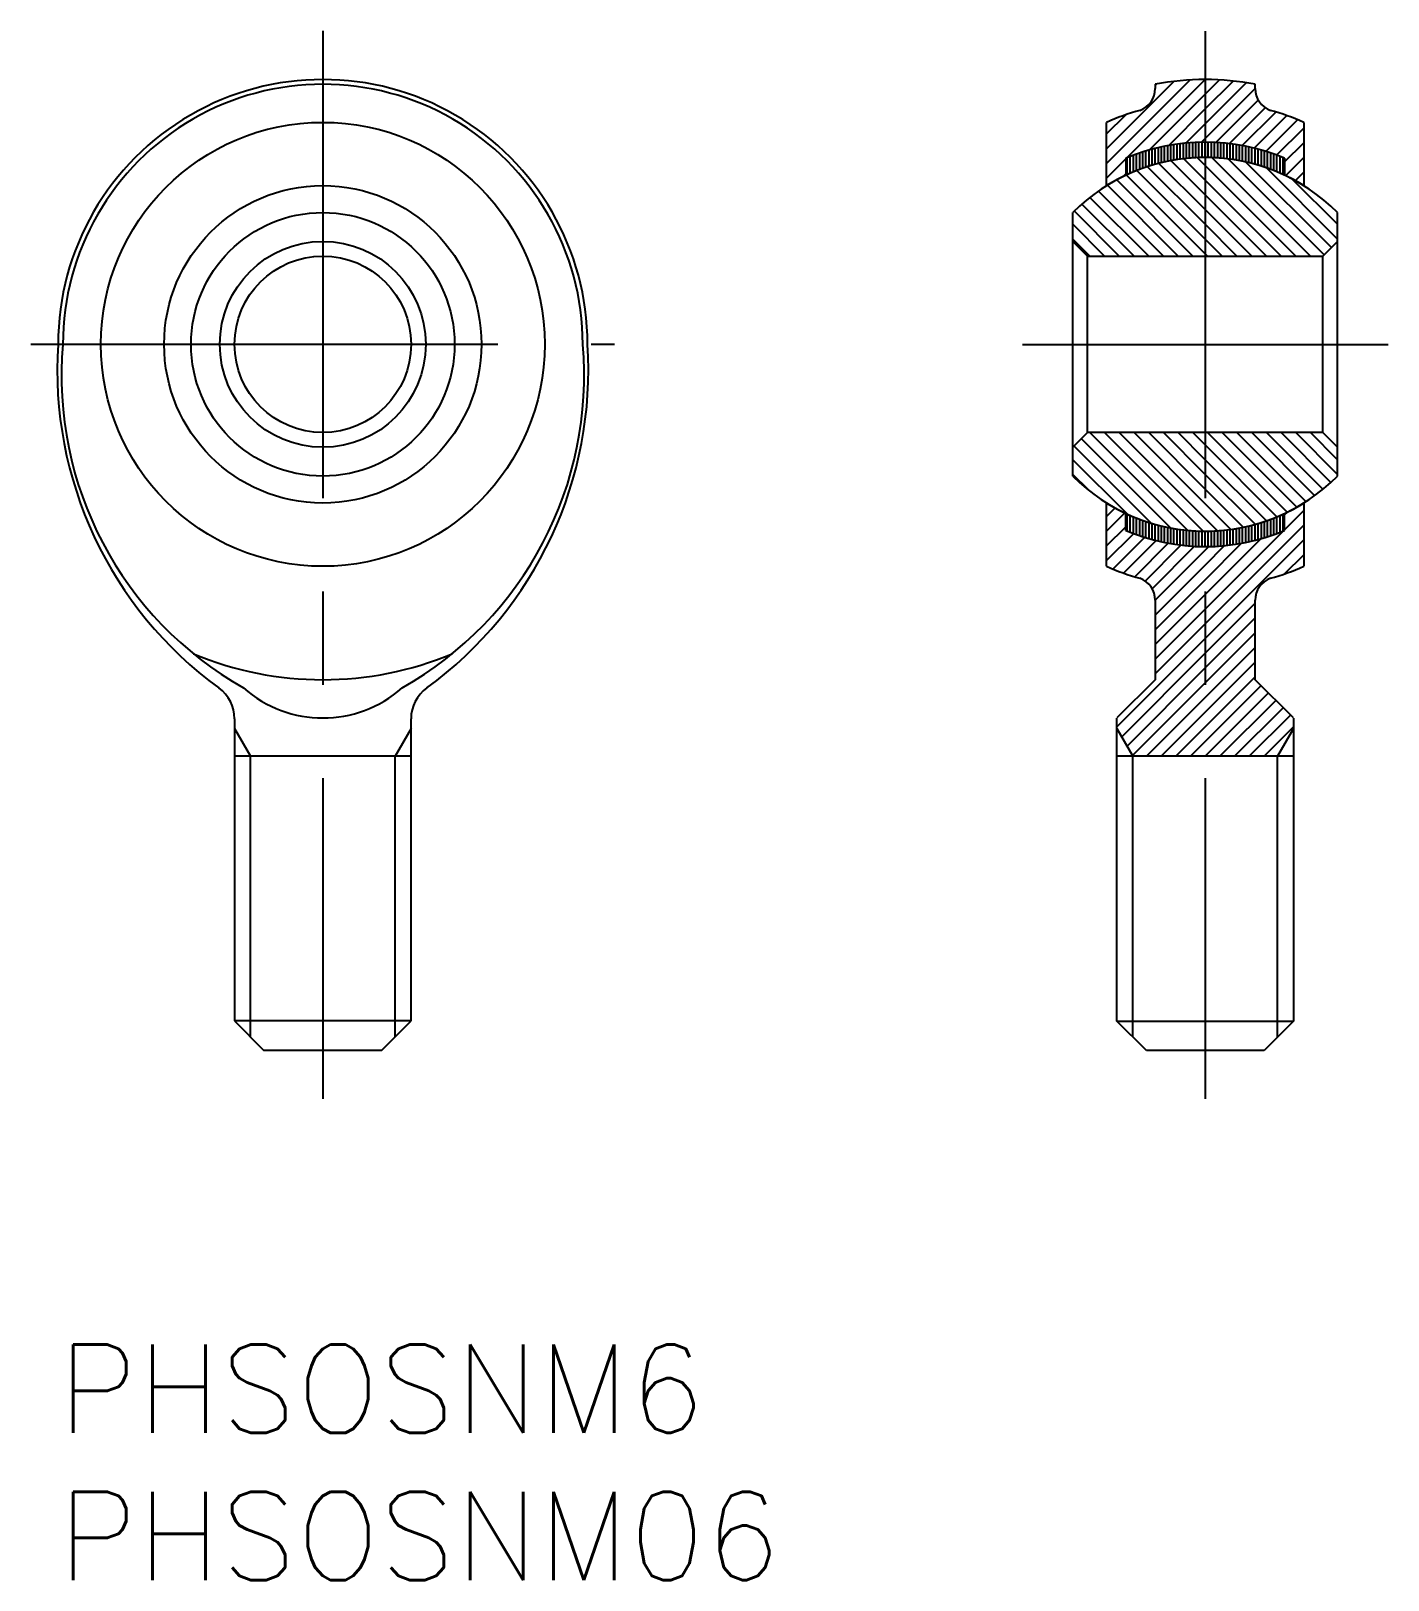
# Model space of a CAD drawing. Extents: x -0.9 to 45.2, y -8 to 44.7.
import ezdxf

# ---------------------------------------------------------------- set-up
doc = ezdxf.new("R2010")
doc.units = 0
doc.header["$LTSCALE"] = 0.5
doc.linetypes.add('CENTER', pattern=[50.8, 31.75, -6.35, 6.35, -6.35])
for name, color, linetype in [('MSM_CENTER', 1, 'CENTER'), ('MSM_CONTINUOUS', 7, 'CONTINUOUS'), ('MSM_NARROW', 5, 'CONTINUOUS'), ('MSM_PART_NUMBER', 7, 'CONTINUOUS')]:
    doc.layers.add(name, color=color, linetype=linetype)
doc.styles.get("Standard").update_dxf_attribs({"font": 'txt.shx', "height": 3, "bigfont": 'bigfont.shx'})

msp = doc.modelspace()

# ---------------------------------------------------------------- linework, layer by layer
at = {"layer": 'MSM_CENTER'}
for p, q in [((9, 44.651), (9, 8.351)), ((39, 44.65), (39, 8.35)), ((-0.923, 34.001), (18.922, 34.001)), ((32.784, 34), (45.216, 34))]:
    msp.add_line(p, q, dxfattribs=at)
at = {"layer": 'MSM_CONTINUOUS'}
for p, q in [((37.3, 42.838), (37.3, 42.7)), ((40.7, 42.7), (40.7, 42.838)), ((35.65, 39.394), (35.65, 41.545)), ((42.35, 41.545), (42.35, 39.394)), ((36.3, 40.323), (36.3, 39.747)), ((41.7, 40.323), (41.7, 39.747)), ((34.5, 29.52), (34.5, 38.48)), ((43.5, 29.52), (43.5, 38.48)), ((34.5, 37.5), (35, 37)), ((43, 37), (43.5, 37.5)), ((35, 37), (43, 37)), ((35, 31), (35, 37)), ((43, 31), (43, 37)), ((35, 31), (34.5, 30.5)), ((43, 31), (35, 31)), ((43.5, 30.5), (43, 31)), ((35.65, 26.455), (35.65, 28.606)), ((42.35, 28.606), (42.35, 26.455)), ((36.3, 27.677), (36.3, 28.253)), ((41.7, 27.677), (41.7, 28.253)), ((37.3, 25.3), (37.3, 22.6)), ((40.7, 22.6), (40.7, 25.3)), ((37.3, 22.6), (36, 21.3)), ((42, 21.3), (40.7, 22.6)), ((6, 21.27), (6, 11.001)), ((12, 11.001), (12, 21.27)), ((36, 11), (36, 21.269)), ((42, 21.269), (42, 11)), ((12, 20.001), (6, 20.001)), ((42, 20), (36, 20)), ((6, 11.001), (7, 10.001)), ((12, 11.001), (6, 11.001)), ((11, 10.001), (12, 11.001)), ((37, 10), (36, 11)), ((36, 11), (42, 11)), ((42, 11), (41, 10)), ((11, 10.001), (7, 10.001)), ((41, 10), (37, 10))]:
    msp.add_line(p, q, dxfattribs=at)
for radius in [7.545, 5.394, 4.48, 3.499, 3]:
    msp.add_circle((9, 34.001), radius, dxfattribs=at)
for centre, radius, start, end in [((9, 34.001), 9, 359.9923, 180.0077), ((9, 34.001), 8.838, 359.9922, 180.0078), ((36.5, 42.7), 0.8, 290.7148, 360), ((39, 34), 9, 79.1121, 100.8879), ((41.5, 42.7), 0.8, 180, 249.2852), ((39, 34), 8.255, 105.5791, 113.9422), ((39, 34), 8.255, 66.0578, 74.4209), ((39, 34), 6.875, 66.8757, 113.1243), ((39, 34), 6.35, 44.8739, 135.1261), ((39, 34), 6.35, 58.1593, 121.8407), ((13.331, 33.12), 13.36, 176.2242, 233.932), ((12.298, 32.928), 12.183, 174.953, 240.5345), ((5.702, 32.928), 12.183, 299.4655, 5.047), ((4.669, 33.12), 13.36, 306.068, 3.7758), ((39, 34), 6.35, 224.8739, 315.1261), ((39, 34), 6.35, 238.1593, 301.8407), ((39, 34), 6.875, 246.8757, 293.1243), ((39, 34), 8.255, 246.0578, 254.4209), ((39, 34), 8.255, 285.5791, 293.9422), ((36.5, 25.3), 0.8, 0, 69.2852), ((41.5, 25.3), 0.8, 110.7148, 180), ((9, 34.001), 11.4, 247.306, 292.694), ((4.7, 21.27), 1.3, 0, 53.932), ((9, 25.371), 4.07, 228.5309, 311.4691), ((13.3, 21.27), 1.3, 126.068, 180), ((34.7, 21.269), 1.3, 0, 1.3486), ((43.3, 21.269), 1.3, 178.6514, 180)]:
    msp.add_arc(centre, radius, start, end, dxfattribs=at)
at = {"layer": 'MSM_NARROW'}
for p, q in [((35.65, 40.15), (38.483, 42.983)), ((35.65, 40.65), (37.934, 42.934)), ((36.337, 40.337), (39, 43)), ((37.3, 42.8), (37.346, 42.846)), ((39, 42.5), (39.486, 42.986)), ((39, 42), (39.948, 42.948)), ((39, 41.5), (40.39, 42.89)), ((39, 41), (40.7, 42.7)), ((37.108, 40.608), (39, 42.5)), ((39.364, 40.864), (40.805, 42.305)), ((35.65, 41.15), (36.299, 41.799)), ((37.761, 40.761), (39, 42)), ((39.824, 40.824), (41.045, 42.045)), ((40.257, 40.757), (41.397, 41.897)), ((40.668, 40.668), (41.773, 41.773)), ((41.058, 40.558), (42.134, 41.634)), ((38.341, 40.841), (39, 41.5)), ((41.429, 40.429), (42.35, 41.35)), ((36.985, 40.02), (36.985, 40.571)), ((37.091, 40.055), (37.091, 40.603)), ((37.197, 40.085), (37.197, 40.632)), ((37.303, 40.116), (37.303, 40.66)), ((37.409, 40.147), (37.409, 40.688)), ((37.515, 40.172), (37.515, 40.711)), ((37.621, 40.195), (37.621, 40.732)), ((37.727, 40.219), (37.727, 40.754)), ((37.833, 40.241), (37.833, 40.775)), ((37.939, 40.258), (37.939, 40.79)), ((38.045, 40.275), (38.045, 40.806)), ((38.151, 40.292), (38.151, 40.821)), ((38.258, 40.305), (38.258, 40.834)), ((38.364, 40.315), (38.364, 40.843)), ((38.47, 40.325), (38.47, 40.852)), ((38.576, 40.335), (38.576, 40.861)), ((38.682, 40.34), (38.682, 40.866)), ((38.788, 40.343), (38.788, 40.869)), ((38.871, 40.871), (39, 41)), ((38.894, 40.347), (38.894, 40.872)), ((39, 40.35), (39, 40.875)), ((39.106, 40.347), (39.106, 40.872)), ((39.212, 40.343), (39.212, 40.869)), ((39.318, 40.34), (39.318, 40.866)), ((39.424, 40.335), (39.424, 40.861)), ((39.53, 40.325), (39.53, 40.852)), ((39.636, 40.315), (39.636, 40.843)), ((39.742, 40.305), (39.742, 40.834)), ((39.849, 40.292), (39.849, 40.821)), ((39.955, 40.275), (39.955, 40.806)), ((40.061, 40.258), (40.061, 40.79)), ((40.167, 40.241), (40.167, 40.775)), ((40.273, 40.219), (40.273, 40.754)), ((40.379, 40.195), (40.379, 40.732)), ((40.485, 40.172), (40.485, 40.711)), ((40.591, 40.147), (40.591, 40.688)), ((40.697, 40.116), (40.697, 40.66)), ((40.803, 40.085), (40.803, 40.632)), ((40.909, 40.055), (40.909, 40.603)), ((41.015, 40.02), (41.015, 40.571)), ((41.7, 40.2), (42.35, 40.85)), ((35.65, 39.65), (36.3, 40.3)), ((36.348, 39.768), (36.348, 40.342)), ((36.454, 39.814), (36.454, 40.383)), ((36.56, 39.86), (36.56, 40.425)), ((36.667, 39.906), (36.667, 40.467)), ((36.773, 39.944), (36.773, 40.502)), ((36.879, 39.982), (36.879, 40.537)), ((39, 38.08), (37.042, 40.038)), ((39, 38.58), (37.429, 40.15)), ((39, 39.08), (37.839, 40.241)), ((39, 39.58), (38.274, 40.306)), ((39, 40.08), (38.738, 40.341)), ((42.08, 37), (39, 40.08)), ((42.58, 37), (39.237, 40.342)), ((43.04, 37.04), (39.779, 40.301)), ((43.29, 37.29), (40.386, 40.194)), ((41.121, 39.982), (41.121, 40.537)), ((41.227, 39.944), (41.227, 40.502)), ((41.333, 39.906), (41.333, 40.467)), ((41.44, 39.86), (41.44, 40.425)), ((41.546, 39.814), (41.546, 40.383)), ((41.652, 39.768), (41.652, 40.342)), ((41.731, 39.731), (42.35, 40.35)), ((38.58, 37), (35.991, 39.588)), ((36.194, 39.694), (36.3, 39.8)), ((39, 37.08), (36.324, 39.755)), ((39, 37.58), (36.674, 39.906)), ((41.58, 37), (39, 39.58)), ((43.5, 37.58), (41.082, 39.998)), ((43.5, 38.08), (41.972, 39.608)), ((42.062, 39.562), (42.35, 39.85)), ((37.08, 37), (35.083, 38.996)), ((37.58, 37), (35.372, 39.208)), ((38.08, 37), (35.674, 39.406)), ((41.08, 37), (39, 39.08)), ((36.08, 37), (34.551, 38.528)), ((36.58, 37), (34.809, 38.77)), ((40.58, 37), (39, 38.58)), ((35.58, 37), (34.5, 38.08)), ((40.08, 37), (39, 38.08)), ((35.08, 37), (34.5, 37.58)), ((39.58, 37), (39, 37.58)), ((39.08, 37), (39, 37.08)), ((37.151, 27.929), (34.54, 30.54)), ((37.817, 27.763), (34.79, 30.79)), ((38.398, 27.682), (35.08, 31)), ((38.927, 27.652), (35.58, 31)), ((39, 28.08), (36.08, 31)), ((39, 28.58), (36.58, 31)), ((39, 29.08), (37.08, 31)), ((39, 29.58), (37.58, 31)), ((39, 30.08), (38.08, 31)), ((39, 30.58), (38.58, 31)), ((41.441, 28.138), (39, 30.58)), ((41.785, 28.295), (39.08, 31)), ((42.112, 28.467), (39.58, 31)), ((42.424, 28.656), (40.08, 31)), ((42.721, 28.859), (40.58, 31)), ((43.004, 29.076), (41.08, 31)), ((43.273, 29.306), (41.58, 31)), ((43.5, 29.58), (42.08, 31)), ((43.5, 30.08), (42.58, 31)), ((36.344, 28.236), (34.5, 30.08)), ((41.079, 28.001), (39, 30.08)), ((35.041, 29.038), (34.5, 29.58)), ((40.697, 27.883), (39, 29.58)), ((40.295, 27.785), (39, 29.08)), ((35.65, 28.15), (35.938, 28.438)), ((39.869, 27.711), (39, 28.58)), ((35.65, 27.65), (36.269, 28.269)), ((36.348, 27.658), (36.348, 28.232)), ((36.454, 27.617), (36.454, 28.186)), ((36.56, 27.575), (36.56, 28.14)), ((36.667, 27.533), (36.667, 28.094)), ((36.773, 27.498), (36.773, 28.056)), ((36.879, 27.463), (36.879, 28.018)), ((36.985, 27.429), (36.985, 27.98)), ((37.091, 27.397), (37.091, 27.945)), ((37.197, 27.368), (37.197, 27.915)), ((39.416, 27.664), (39, 28.08)), ((40.803, 27.368), (40.803, 27.915)), ((40.909, 27.397), (40.909, 27.945)), ((41.015, 27.429), (41.015, 27.98)), ((41.121, 27.463), (41.121, 28.018)), ((41.227, 27.498), (41.227, 28.056)), ((41.333, 27.533), (41.333, 28.094)), ((41.44, 27.575), (41.44, 28.14)), ((41.546, 27.617), (41.546, 28.186)), ((41.652, 27.658), (41.652, 28.232)), ((41.7, 27.7), (42.35, 28.35)), ((41.7, 28.2), (41.806, 28.306)), ((35.65, 27.15), (36.3, 27.8)), ((35.65, 26.65), (36.571, 27.571)), ((35.866, 26.366), (36.942, 27.442)), ((37.303, 27.34), (37.303, 27.884)), ((37.409, 27.312), (37.409, 27.853)), ((37.515, 27.289), (37.515, 27.828)), ((37.621, 27.268), (37.621, 27.805)), ((37.727, 27.246), (37.727, 27.781)), ((37.833, 27.225), (37.833, 27.759)), ((37.939, 27.21), (37.939, 27.742)), ((38.045, 27.194), (38.045, 27.725)), ((38.151, 27.179), (38.151, 27.708)), ((38.258, 27.166), (38.258, 27.695)), ((38.364, 27.157), (38.364, 27.685)), ((38.47, 27.148), (38.47, 27.675)), ((38.576, 27.139), (38.576, 27.665)), ((38.682, 27.134), (38.682, 27.66)), ((38.788, 27.131), (38.788, 27.657)), ((38.894, 27.128), (38.894, 27.653)), ((39, 24.5), (42.35, 27.85)), ((39, 25), (41.663, 27.663)), ((39, 27.125), (39, 27.65)), ((39, 25.5), (40.892, 27.392)), ((39.106, 27.128), (39.106, 27.653)), ((39.212, 27.131), (39.212, 27.657)), ((39.318, 27.134), (39.318, 27.66)), ((39.424, 27.139), (39.424, 27.665)), ((39.53, 27.148), (39.53, 27.675)), ((39.636, 27.157), (39.636, 27.685)), ((39.742, 27.166), (39.742, 27.695)), ((39.849, 27.179), (39.849, 27.708)), ((39.955, 27.194), (39.955, 27.725)), ((40.061, 27.21), (40.061, 27.742)), ((40.167, 27.225), (40.167, 27.759)), ((40.273, 27.246), (40.273, 27.781)), ((40.379, 27.268), (40.379, 27.805)), ((40.485, 27.289), (40.485, 27.828)), ((40.591, 27.312), (40.591, 27.853)), ((40.697, 27.34), (40.697, 27.884)), ((36.227, 26.227), (37.332, 27.332)), ((36.603, 26.103), (37.743, 27.243)), ((36.955, 25.955), (38.176, 27.176)), ((37.195, 25.695), (38.636, 27.136)), ((37.3, 25.3), (39, 27)), ((39, 24), (42.35, 27.35)), ((39, 26), (40.239, 27.239)), ((39, 26.5), (39.659, 27.159)), ((39, 27), (39.129, 27.129)), ((37.3, 24.8), (39, 26.5)), ((41.701, 26.201), (42.35, 26.85)), ((37.3, 24.3), (39, 26)), ((37.3, 23.8), (39, 25.5)), ((37.3, 23.3), (39, 25)), ((39, 23.5), (40.7, 25.2)), ((37.3, 22.8), (39, 24.5)), ((39, 23), (40.7, 24.7)), ((36, 21), (39, 24)), ((39, 22.5), (40.7, 24.2)), ((39, 22), (40.7, 23.7)), ((36.16, 20.66), (39, 23.5)), ((39, 21.5), (40.7, 23.2)), ((36.343, 20.343), (39, 23)), ((39, 21), (40.7, 22.7)), ((36.526, 20.026), (39, 22.5)), ((39, 20.5), (40.9, 22.4)), ((39, 20), (41.15, 22.15)), ((37, 20), (39, 22)), ((39.5, 20), (41.4, 21.9)), ((40, 20), (41.65, 21.65)), ((37.5, 20), (39, 21.5)), ((40.5, 20), (41.9, 21.4)), ((6, 20.939), (6.541, 20.001)), ((12, 20.939), (11.458, 20.001)), ((36, 20.938), (36.541, 20)), ((38, 20), (39, 21)), ((41, 20), (42, 21)), ((42, 20.938), (41.459, 20)), ((38.5, 20), (39, 20.5)), ((6.541, 10.46), (6.541, 20.001)), ((11.458, 10.46), (11.458, 20.001)), ((36.541, 10.459), (36.541, 20)), ((39, 20), (39, 20)), ((41.459, 10.459), (41.459, 20))]:
    msp.add_line(p, q, dxfattribs=at)

# ---------------------------------------------------------------- texts
at = {"layer": 'MSM_PART_NUMBER'}
for s, p in [('PHSOSNM6', (0, -3)), ('PHSOSNM06', (0, -8))]:
    msp.add_text(s, height=3, dxfattribs=at).set_placement(p)

doc.saveas('drawing.dxf')
